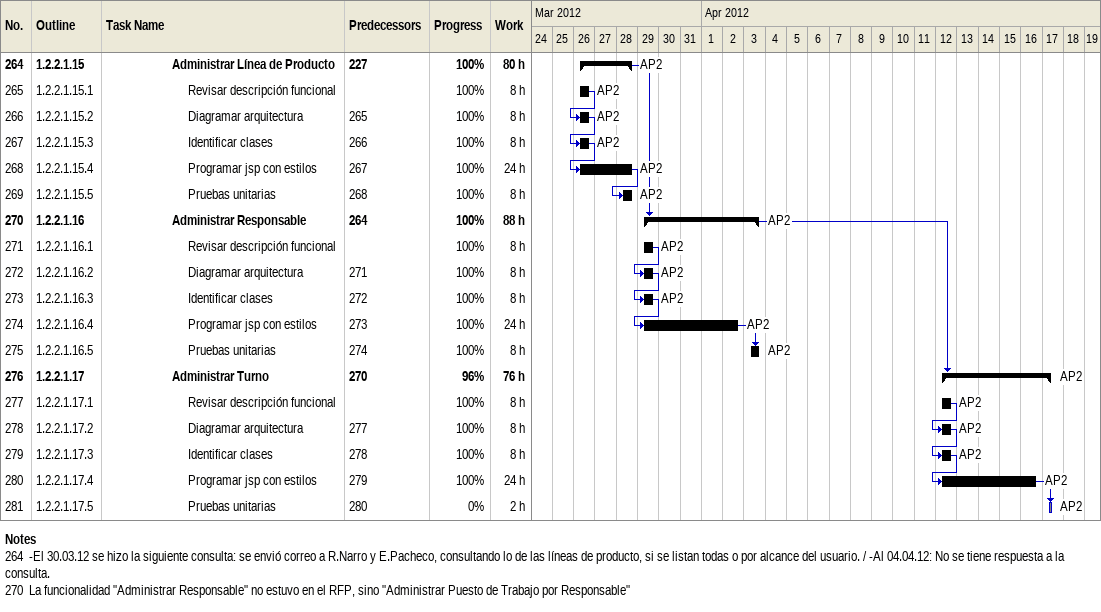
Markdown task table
| ID | WBS | Task | Start | Finish | Predecessors | Resources | % complete | Work (h) |
|---|---|---|---|---|---|---|---|---|
| 264 | 1.2.2.1.15 | **Administrar Línea de Producto** | 2012-03-26 | 2012-03-28 | 227 | AP2 | 100 | 80 |
| 265 | 1.2.2.1.15.1 | Revisar descripción funcional | 2012-03-26 | 2012-03-26 |  | AP2 | 100 | 8 |
| 266 | 1.2.2.1.15.2 | Diagramar arquitectura | 2012-03-26 | 2012-03-26 | 265 | AP2 | 100 | 8 |
| 267 | 1.2.2.1.15.3 | Identificar clases | 2012-03-26 | 2012-03-26 | 266 | AP2 | 100 | 8 |
| 268 | 1.2.2.1.15.4 | Programar jsp con estilos | 2012-03-26 | 2012-03-28 | 267 | AP2 | 100 | 24 |
| 269 | 1.2.2.1.15.5 | Pruebas unitarias | 2012-03-28 | 2012-03-28 | 268 | AP2 | 100 | 8 |
| 270 | 1.2.2.1.16 | **Administrar Responsable** | 2012-03-29 | 2012-04-03 | 264 | AP2 | 100 | 88 |
| 271 | 1.2.2.1.16.1 | Revisar descripción funcional | 2012-03-29 | 2012-03-29 |  | AP2 | 100 | 8 |
| 272 | 1.2.2.1.16.2 | Diagramar arquitectura | 2012-03-29 | 2012-03-29 | 271 | AP2 | 100 | 8 |
| 273 | 1.2.2.1.16.3 | Identificar clases | 2012-03-29 | 2012-03-29 | 272 | AP2 | 100 | 8 |
| 274 | 1.2.2.1.16.4 | Programar jsp con estilos | 2012-03-29 | 2012-04-02 | 273 | AP2 | 100 | 24 |
| 275 | 1.2.2.1.16.5 | Pruebas unitarias | 2012-04-03 | 2012-04-03 | 274 | AP2 | 100 | 8 |
| 276 | 1.2.2.1.17 | **Administrar Turno** | 2012-04-12 | 2012-04-17 | 270 | AP2 | 96 | 76 |
| 277 | 1.2.2.1.17.1 | Revisar descripción funcional | 2012-04-12 | 2012-04-12 |  | AP2 | 100 | 8 |
| 278 | 1.2.2.1.17.2 | Diagramar arquitectura | 2012-04-12 | 2012-04-12 | 277 | AP2 | 100 | 8 |
| 279 | 1.2.2.1.17.3 | Identificar clases | 2012-04-12 | 2012-04-12 | 278 | AP2 | 100 | 8 |
| 280 | 1.2.2.1.17.4 | Programar jsp con estilos | 2012-04-12 | 2012-04-16 | 279 | AP2 | 100 | 24 |
| 281 | 1.2.2.1.17.5 | Pruebas unitarias | 2012-04-17 | 2012-04-17 | 280 | AP2 | 0 | 2 |

Notes
- 264: -El 30.03.12 se hizo la siguiente consulta: se envió correo a R.Narro y E.Pacheco, consultando lo de las líneas de producto, si se listan todas o por alcance del usuario. / -Al 04.04.12: No se tiene respuesta a la consulta.
- 270: La funcionalidad "Administrar Responsable" no estuvo en el RFP, sino "Administrar Puesto de Trabajo por Responsable"
